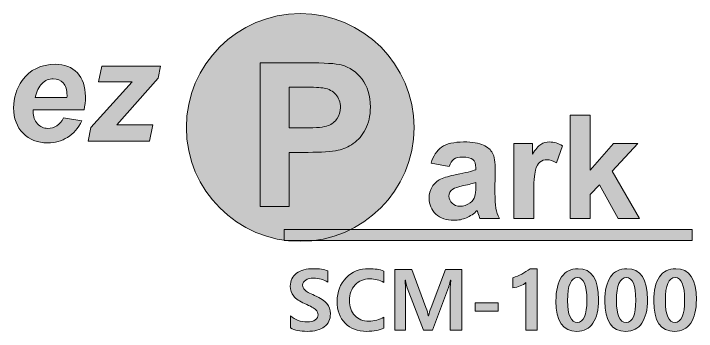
# Model space of a CAD drawing. Header units: inches. Extents: x 10 to 378, y -103 to 40.
# Drawn here: x 317 to 377, y -40.8 to -12.9 of the extents above; entities that cross this region are included whole.
import ezdxf

# ---------------------------------------------------------------- set-up
doc = ezdxf.new("R2010")
doc.units = ezdxf.units.IN
doc.header["$MEASUREMENT"] = 0
doc.layers.add('Layer 2', color=7, linetype='Continuous')

# ---------------------------------------------------------------- blocks, each defined once
blk = doc.blocks.new('block 21')
at = {"layer": 'Layer 2', "true_color": 0xffffff}
h = blk.add_hatch(color=7, dxfattribs=at)
h.dxf.hatch_style = 2
edge = h.paths.add_edge_path()
edge.add_spline(control_points=[(323.204, -21.349), (323.204, -21.349), (318.74, -21.349), (318.74, -21.349), (318.735, -21.419), (318.733, -21.473), (318.733, -21.51), (318.733, -21.948), (318.859, -22.302), (319.109, -22.57), (319.359, -22.839), (319.664, -22.973), (320.023, -22.973), (320.614, -22.973), (321.075, -22.668), (321.406, -22.056), (321.406, -22.056), (323, -22.322), (323, -22.322), (322.69, -22.963), (322.276, -23.444), (321.757, -23.764), (321.238, -24.084), (320.656, -24.245), (320.011, -24.245), (319.126, -24.245), (318.407, -23.965), (317.853, -23.404), (317.299, -22.844), (317.022, -22.103), (317.022, -21.181), (317.022, -20.28), (317.272, -19.478), (317.772, -18.775), (318.454, -17.824), (319.428, -17.349), (320.693, -17.349), (321.499, -17.349), (322.14, -17.598), (322.615, -18.096), (323.091, -18.594), (323.328, -19.292), (323.328, -20.189), (323.328, -20.619), (323.287, -21.006), (323.204, -21.349)], knot_values=[0, 0, 0, 0, 1, 1, 1, 2, 2, 2, 3, 3, 3, 4, 4, 4, 5, 5, 5, 6, 6, 6, 7, 7, 7, 8, 8, 8, 9, 9, 9, 10, 10, 10, 11, 11, 11, 12, 12, 12, 13, 13, 13, 14, 14, 14, 15, 15, 15, 15], degree=3, periodic=1)
edge = h.paths.add_edge_path()
edge.add_spline(control_points=[(321.704, -20.264), (321.708, -20.185), (321.71, -20.125), (321.71, -20.084), (321.71, -19.596), (321.6, -19.23), (321.381, -18.986), (321.162, -18.742), (320.869, -18.62), (320.501, -18.62), (320.133, -18.62), (319.803, -18.759), (319.512, -19.036), (319.22, -19.313), (319.023, -19.722), (318.919, -20.264), (318.919, -20.264), (321.704, -20.264), (321.704, -20.264)], knot_values=[0, 0, 0, 0, 1, 1, 1, 2, 2, 2, 3, 3, 3, 4, 4, 4, 5, 5, 5, 6, 6, 6, 6], degree=3, periodic=1)
h = blk.add_hatch(color=7, dxfattribs=at)
h.dxf.hatch_style = 2
h.paths.add_polyline_path([(323.558, -24.09), (323.812, -22.887), (327.421, -18.893), (324.476, -18.893), (324.767, -17.504), (329.933, -17.504), (329.716, -18.564), (326.076, -22.651), (329.244, -22.651), (328.94, -24.09)])
at = {"layer": 'Layer 2', "lineweight": 0}
blk.add_lwpolyline([(323.558, -24.09), (323.812, -22.887), (327.421, -18.893), (324.476, -18.893), (324.767, -17.504), (329.933, -17.504), (329.716, -18.564), (326.076, -22.651), (329.244, -22.651), (328.94, -24.09), (323.558, -24.09)], dxfattribs=at)
for points, knots in [([(323.204, -21.349), (323.204, -21.349), (318.74, -21.349), (318.74, -21.349), (318.735, -21.419), (318.733, -21.473), (318.733, -21.51), (318.733, -21.948), (318.859, -22.302), (319.109, -22.57), (319.359, -22.839), (319.664, -22.973), (320.023, -22.973), (320.614, -22.973), (321.075, -22.668), (321.406, -22.056), (321.406, -22.056), (323, -22.322), (323, -22.322), (322.69, -22.963), (322.276, -23.444), (321.757, -23.764), (321.238, -24.084), (320.656, -24.245), (320.011, -24.245), (319.126, -24.245), (318.407, -23.965), (317.853, -23.404), (317.299, -22.844), (317.022, -22.103), (317.022, -21.181), (317.022, -20.28), (317.272, -19.478), (317.772, -18.775), (318.454, -17.824), (319.428, -17.349), (320.693, -17.349), (321.499, -17.349), (322.14, -17.598), (322.615, -18.096), (323.091, -18.594), (323.328, -19.292), (323.328, -20.189), (323.328, -20.619), (323.287, -21.006), (323.204, -21.349)], [0, 0, 0, 0, 1, 1, 1, 2, 2, 2, 3, 3, 3, 4, 4, 4, 5, 5, 5, 6, 6, 6, 7, 7, 7, 8, 8, 8, 9, 9, 9, 10, 10, 10, 11, 11, 11, 12, 12, 12, 13, 13, 13, 14, 14, 14, 15, 15, 15, 15]), ([(321.704, -20.264), (321.708, -20.185), (321.71, -20.125), (321.71, -20.084), (321.71, -19.596), (321.6, -19.23), (321.381, -18.986), (321.162, -18.742), (320.869, -18.62), (320.501, -18.62), (320.133, -18.62), (319.803, -18.759), (319.512, -19.036), (319.22, -19.313), (319.023, -19.722), (318.919, -20.264), (318.919, -20.264), (321.704, -20.264), (321.704, -20.264)], [0, 0, 0, 0, 1, 1, 1, 2, 2, 2, 3, 3, 3, 4, 4, 4, 5, 5, 5, 6, 6, 6, 6])]:
    blk.add_open_spline(points, degree=3, knots=knots, dxfattribs=at)
blk = doc.blocks.new('block 22')
at = {"layer": 'Layer 2', "true_color": 0x29abe2}
h = blk.add_hatch(color=142, dxfattribs=at)
h.dxf.hatch_style = 2
edge = h.paths.add_edge_path()
edge.add_spline(control_points=[(338.677, -29.844), (338.677, -29.844), (338.677, -17.217), (338.677, -17.217), (338.677, -17.217), (342.768, -17.217), (342.768, -17.217), (344.318, -17.217), (345.329, -17.281), (345.8, -17.407), (346.523, -17.596), (347.129, -18.008), (347.617, -18.643), (348.105, -19.277), (348.349, -20.097), (348.349, -21.102), (348.349, -21.877), (348.208, -22.529), (347.927, -23.057), (347.646, -23.585), (347.288, -24), (346.855, -24.301), (346.421, -24.603), (345.981, -24.802), (345.533, -24.9), (344.924, -25.021), (344.043, -25.081), (342.889, -25.081), (342.889, -25.081), (341.226, -25.081), (341.226, -25.081), (341.226, -25.081), (341.226, -29.844), (341.226, -29.844), (341.226, -29.844), (338.677, -29.844), (338.677, -29.844)], knot_values=[0, 0, 0, 0, 1, 1, 1, 2, 2, 2, 3, 3, 3, 4, 4, 4, 5, 5, 5, 6, 6, 6, 7, 7, 7, 8, 8, 8, 9, 9, 9, 10, 10, 10, 11, 11, 11, 12, 12, 12, 12], degree=3, periodic=1)
edge = h.paths.add_edge_path()
edge.add_spline(control_points=[(341.226, -19.353), (341.226, -19.353), (341.226, -22.936), (341.226, -22.936), (341.226, -22.936), (342.622, -22.936), (342.622, -22.936), (343.626, -22.936), (344.298, -22.87), (344.637, -22.738), (344.976, -22.606), (345.241, -22.399), (345.434, -22.118), (345.626, -21.837), (345.722, -21.509), (345.722, -21.136), (345.722, -20.677), (345.587, -20.298), (345.317, -19.999), (345.048, -19.701), (344.706, -19.514), (344.293, -19.439), (343.988, -19.382), (343.377, -19.353), (342.458, -19.353), (342.458, -19.353), (341.226, -19.353), (341.226, -19.353)], knot_values=[0, 0, 0, 0, 1, 1, 1, 2, 2, 2, 3, 3, 3, 4, 4, 4, 5, 5, 5, 6, 6, 6, 7, 7, 7, 8, 8, 8, 9, 9, 9, 9], degree=3, periodic=1)
at = {"layer": 'Layer 2', "lineweight": 0}
for points, knots in [([(338.677, -29.844), (338.677, -29.844), (338.677, -17.217), (338.677, -17.217), (338.677, -17.217), (342.768, -17.217), (342.768, -17.217), (344.318, -17.217), (345.329, -17.281), (345.8, -17.407), (346.523, -17.596), (347.129, -18.008), (347.617, -18.643), (348.105, -19.277), (348.349, -20.097), (348.349, -21.102), (348.349, -21.877), (348.208, -22.529), (347.927, -23.057), (347.646, -23.585), (347.288, -24), (346.855, -24.301), (346.421, -24.603), (345.981, -24.802), (345.533, -24.9), (344.924, -25.021), (344.043, -25.081), (342.889, -25.081), (342.889, -25.081), (341.226, -25.081), (341.226, -25.081), (341.226, -25.081), (341.226, -29.844), (341.226, -29.844), (341.226, -29.844), (338.677, -29.844), (338.677, -29.844)], [0, 0, 0, 0, 1, 1, 1, 2, 2, 2, 3, 3, 3, 4, 4, 4, 5, 5, 5, 6, 6, 6, 7, 7, 7, 8, 8, 8, 9, 9, 9, 10, 10, 10, 11, 11, 11, 12, 12, 12, 12]), ([(341.226, -19.353), (341.226, -19.353), (341.226, -22.936), (341.226, -22.936), (341.226, -22.936), (342.622, -22.936), (342.622, -22.936), (343.626, -22.936), (344.298, -22.87), (344.637, -22.738), (344.976, -22.606), (345.241, -22.399), (345.434, -22.118), (345.626, -21.837), (345.722, -21.509), (345.722, -21.136), (345.722, -20.677), (345.587, -20.298), (345.317, -19.999), (345.048, -19.701), (344.706, -19.514), (344.293, -19.439), (343.988, -19.382), (343.377, -19.353), (342.458, -19.353), (342.458, -19.353), (341.226, -19.353), (341.226, -19.353)], [0, 0, 0, 0, 1, 1, 1, 2, 2, 2, 3, 3, 3, 4, 4, 4, 5, 5, 5, 6, 6, 6, 7, 7, 7, 8, 8, 8, 9, 9, 9, 9])]:
    blk.add_open_spline(points, degree=3, knots=knots, dxfattribs=at)
blk = doc.blocks.new('block 23')
at = {"layer": 'Layer 2', "true_color": 0xffffff}
h = blk.add_hatch(color=7, dxfattribs=at)
h.dxf.hatch_style = 2
h.paths.add_polyline_path([(365.914, -30.902), (365.914, -21.811), (367.656, -21.811), (367.656, -26.636), (369.697, -24.316), (371.842, -24.316), (369.591, -26.722), (372.003, -30.902), (370.125, -30.902), (368.469, -27.944), (367.656, -28.794), (367.656, -30.902)])
h = blk.add_hatch(color=7, dxfattribs=at)
h.dxf.hatch_style = 2
edge = h.paths.add_edge_path()
edge.add_spline(control_points=[(355.273, -26.326), (355.273, -26.326), (353.691, -26.04), (353.691, -26.04), (353.869, -25.404), (354.175, -24.932), (354.609, -24.626), (355.043, -24.32), (355.688, -24.168), (356.544, -24.168), (357.321, -24.168), (357.9, -24.26), (358.28, -24.443), (358.661, -24.627), (358.928, -24.861), (359.083, -25.144), (359.238, -25.427), (359.316, -25.947), (359.316, -26.704), (359.316, -26.704), (359.297, -28.738), (359.297, -28.738), (359.297, -29.317), (359.325, -29.743), (359.381, -30.018), (359.437, -30.293), (359.541, -30.588), (359.694, -30.902), (359.694, -30.902), (357.97, -30.902), (357.97, -30.902), (357.925, -30.786), (357.869, -30.615), (357.803, -30.387), (357.774, -30.284), (357.753, -30.216), (357.741, -30.183), (357.443, -30.472), (357.125, -30.689), (356.786, -30.834), (356.447, -30.978), (356.085, -31.051), (355.701, -31.051), (355.023, -31.051), (354.488, -30.867), (354.098, -30.499), (353.707, -30.131), (353.512, -29.666), (353.512, -29.104), (353.512, -28.732), (353.6, -28.4), (353.778, -28.108), (353.956, -27.817), (354.205, -27.594), (354.525, -27.439), (354.846, -27.284), (355.308, -27.148), (355.911, -27.032), (356.726, -26.879), (357.29, -26.737), (357.604, -26.605), (357.604, -26.605), (357.604, -26.431), (357.604, -26.431), (357.604, -26.096), (357.522, -25.857), (357.356, -25.715), (357.191, -25.572), (356.879, -25.501), (356.42, -25.501), (356.11, -25.501), (355.868, -25.562), (355.694, -25.684), (355.521, -25.806), (355.38, -26.02), (355.273, -26.326)], knot_values=[0, 0, 0, 0, 1, 1, 1, 2, 2, 2, 3, 3, 3, 4, 4, 4, 5, 5, 5, 6, 6, 6, 7, 7, 7, 8, 8, 8, 9, 9, 9, 10, 10, 10, 11, 11, 11, 12, 12, 12, 13, 13, 13, 14, 14, 14, 15, 15, 15, 16, 16, 16, 17, 17, 17, 18, 18, 18, 19, 19, 19, 20, 20, 20, 21, 21, 21, 22, 22, 22, 23, 23, 23, 24, 24, 24, 25, 25, 25, 25], degree=3, periodic=1)
edge = h.paths.add_edge_path()
edge.add_spline(control_points=[(357.604, -27.739), (357.381, -27.814), (357.028, -27.903), (356.544, -28.006), (356.06, -28.109), (355.744, -28.211), (355.595, -28.31), (355.368, -28.471), (355.254, -28.676), (355.254, -28.924), (355.254, -29.168), (355.345, -29.379), (355.527, -29.556), (355.709, -29.734), (355.94, -29.823), (356.221, -29.823), (356.536, -29.823), (356.835, -29.72), (357.121, -29.513), (357.332, -29.356), (357.47, -29.164), (357.536, -28.936), (357.582, -28.787), (357.604, -28.504), (357.604, -28.087), (357.604, -28.087), (357.604, -27.739), (357.604, -27.739)], knot_values=[0, 0, 0, 0, 1, 1, 1, 2, 2, 2, 3, 3, 3, 4, 4, 4, 5, 5, 5, 6, 6, 6, 7, 7, 7, 8, 8, 8, 9, 9, 9, 9], degree=3, periodic=1)
h = blk.add_hatch(color=7, dxfattribs=at)
h.dxf.hatch_style = 2
edge = h.paths.add_edge_path()
edge.add_spline(control_points=[(362.702, -30.902), (362.702, -30.902), (360.959, -30.902), (360.959, -30.902), (360.959, -30.902), (360.959, -24.316), (360.959, -24.316), (360.959, -24.316), (362.578, -24.316), (362.578, -24.316), (362.578, -24.316), (362.578, -25.253), (362.578, -25.253), (362.855, -24.81), (363.104, -24.519), (363.325, -24.378), (363.546, -24.238), (363.797, -24.168), (364.078, -24.168), (364.475, -24.168), (364.858, -24.277), (365.226, -24.496), (365.226, -24.496), (364.686, -26.015), (364.686, -26.015), (364.393, -25.825), (364.12, -25.73), (363.868, -25.73), (363.624, -25.73), (363.417, -25.797), (363.247, -25.932), (363.078, -26.066), (362.945, -26.309), (362.847, -26.66), (362.75, -27.012), (362.702, -27.748), (362.702, -28.868), (362.702, -28.868), (362.702, -30.902), (362.702, -30.902)], knot_values=[0, 0, 0, 0, 1, 1, 1, 2, 2, 2, 3, 3, 3, 4, 4, 4, 5, 5, 5, 6, 6, 6, 7, 7, 7, 8, 8, 8, 9, 9, 9, 10, 10, 10, 11, 11, 11, 12, 12, 12, 13, 13, 13, 13], degree=3, periodic=1)
at = {"layer": 'Layer 2', "lineweight": 0}
blk.add_lwpolyline([(365.914, -30.902), (365.914, -21.811), (367.656, -21.811), (367.656, -26.636), (369.697, -24.316), (371.842, -24.316), (369.591, -26.722), (372.003, -30.902), (370.125, -30.902), (368.469, -27.944), (367.656, -28.794), (367.656, -30.902), (365.914, -30.902)], dxfattribs=at)
for points, knots in [([(355.273, -26.326), (355.273, -26.326), (353.691, -26.04), (353.691, -26.04), (353.869, -25.404), (354.175, -24.932), (354.609, -24.626), (355.043, -24.32), (355.688, -24.168), (356.544, -24.168), (357.321, -24.168), (357.9, -24.26), (358.28, -24.443), (358.661, -24.627), (358.928, -24.861), (359.083, -25.144), (359.238, -25.427), (359.316, -25.947), (359.316, -26.704), (359.316, -26.704), (359.297, -28.738), (359.297, -28.738), (359.297, -29.317), (359.325, -29.743), (359.381, -30.018), (359.437, -30.293), (359.541, -30.588), (359.694, -30.902), (359.694, -30.902), (357.97, -30.902), (357.97, -30.902), (357.925, -30.786), (357.869, -30.615), (357.803, -30.387), (357.774, -30.284), (357.753, -30.216), (357.741, -30.183), (357.443, -30.472), (357.125, -30.689), (356.786, -30.834), (356.447, -30.978), (356.085, -31.051), (355.701, -31.051), (355.023, -31.051), (354.488, -30.867), (354.098, -30.499), (353.707, -30.131), (353.512, -29.666), (353.512, -29.104), (353.512, -28.732), (353.6, -28.4), (353.778, -28.108), (353.956, -27.817), (354.205, -27.594), (354.525, -27.439), (354.846, -27.284), (355.308, -27.148), (355.911, -27.032), (356.726, -26.879), (357.29, -26.737), (357.604, -26.605), (357.604, -26.605), (357.604, -26.431), (357.604, -26.431), (357.604, -26.096), (357.522, -25.857), (357.356, -25.715), (357.191, -25.572), (356.879, -25.501), (356.42, -25.501), (356.11, -25.501), (355.868, -25.562), (355.694, -25.684), (355.521, -25.806), (355.38, -26.02), (355.273, -26.326)], [0, 0, 0, 0, 1, 1, 1, 2, 2, 2, 3, 3, 3, 4, 4, 4, 5, 5, 5, 6, 6, 6, 7, 7, 7, 8, 8, 8, 9, 9, 9, 10, 10, 10, 11, 11, 11, 12, 12, 12, 13, 13, 13, 14, 14, 14, 15, 15, 15, 16, 16, 16, 17, 17, 17, 18, 18, 18, 19, 19, 19, 20, 20, 20, 21, 21, 21, 22, 22, 22, 23, 23, 23, 24, 24, 24, 25, 25, 25, 25]), ([(362.702, -30.902), (362.702, -30.902), (360.959, -30.902), (360.959, -30.902), (360.959, -30.902), (360.959, -24.316), (360.959, -24.316), (360.959, -24.316), (362.578, -24.316), (362.578, -24.316), (362.578, -24.316), (362.578, -25.253), (362.578, -25.253), (362.855, -24.81), (363.104, -24.519), (363.325, -24.378), (363.546, -24.238), (363.797, -24.168), (364.078, -24.168), (364.475, -24.168), (364.858, -24.277), (365.226, -24.496), (365.226, -24.496), (364.686, -26.015), (364.686, -26.015), (364.393, -25.825), (364.12, -25.73), (363.868, -25.73), (363.624, -25.73), (363.417, -25.797), (363.247, -25.932), (363.078, -26.066), (362.945, -26.309), (362.847, -26.66), (362.75, -27.012), (362.702, -27.748), (362.702, -28.868), (362.702, -28.868), (362.702, -30.902), (362.702, -30.902)], [0, 0, 0, 0, 1, 1, 1, 2, 2, 2, 3, 3, 3, 4, 4, 4, 5, 5, 5, 6, 6, 6, 7, 7, 7, 8, 8, 8, 9, 9, 9, 10, 10, 10, 11, 11, 11, 12, 12, 12, 13, 13, 13, 13]), ([(357.604, -27.739), (357.381, -27.814), (357.028, -27.903), (356.544, -28.006), (356.06, -28.109), (355.744, -28.211), (355.595, -28.31), (355.368, -28.471), (355.254, -28.676), (355.254, -28.924), (355.254, -29.168), (355.345, -29.379), (355.527, -29.556), (355.709, -29.734), (355.94, -29.823), (356.221, -29.823), (356.536, -29.823), (356.835, -29.72), (357.121, -29.513), (357.332, -29.356), (357.47, -29.164), (357.536, -28.936), (357.582, -28.787), (357.604, -28.504), (357.604, -28.087), (357.604, -28.087), (357.604, -27.739), (357.604, -27.739)], [0, 0, 0, 0, 1, 1, 1, 2, 2, 2, 3, 3, 3, 4, 4, 4, 5, 5, 5, 6, 6, 6, 7, 7, 7, 8, 8, 8, 9, 9, 9, 9])]:
    blk.add_open_spline(points, degree=3, knots=knots, dxfattribs=at)
blk = doc.blocks.new('block 24')
at = {"layer": 'Layer 2', "true_color": 0xff0000}
h = blk.add_hatch(color=1, dxfattribs=at)
h.dxf.hatch_style = 2
edge = h.paths.add_edge_path()
edge.add_spline(control_points=[(341.332, -39.45), (341.755, -39.8), (342.238, -39.975), (342.783, -39.975), (343.111, -39.975), (343.356, -39.918), (343.517, -39.803), (343.679, -39.689), (343.76, -39.538), (343.76, -39.353), (343.76, -39.191), (343.692, -39.043), (343.557, -38.908), (343.422, -38.773), (343.096, -38.594), (342.577, -38.373), (342.136, -38.175), (341.815, -37.952), (341.617, -37.705), (341.418, -37.458), (341.318, -37.168), (341.318, -36.835), (341.318, -36.355), (341.504, -35.98), (341.875, -35.708), (342.247, -35.437), (342.734, -35.301), (343.337, -35.301), (343.877, -35.301), (344.302, -35.369), (344.614, -35.504), (344.614, -35.504), (344.614, -36.491), (344.614, -36.491), (344.269, -36.255), (343.853, -36.137), (343.366, -36.137), (343.078, -36.137), (342.847, -36.191), (342.669, -36.3), (342.492, -36.408), (342.403, -36.558), (342.403, -36.748), (342.403, -36.9), (342.465, -37.039), (342.588, -37.164), (342.711, -37.29), (342.999, -37.452), (343.453, -37.653), (343.973, -37.879), (344.335, -38.117), (344.538, -38.367), (344.74, -38.617), (344.842, -38.915), (344.842, -39.262), (344.842, -39.764), (344.663, -40.147), (344.304, -40.411), (343.946, -40.675), (343.444, -40.807), (342.798, -40.807), (342.197, -40.807), (341.709, -40.707), (341.332, -40.507), (341.332, -40.507), (341.332, -39.45), (341.332, -39.45)], knot_values=[0, 0, 0, 0, 1, 1, 1, 2, 2, 2, 3, 3, 3, 4, 4, 4, 5, 5, 5, 6, 6, 6, 7, 7, 7, 8, 8, 8, 9, 9, 9, 10, 10, 10, 11, 11, 11, 12, 12, 12, 13, 13, 13, 14, 14, 14, 15, 15, 15, 16, 16, 16, 17, 17, 17, 18, 18, 18, 19, 19, 19, 20, 20, 20, 21, 21, 21, 22, 22, 22, 22], degree=3, periodic=1)
h = blk.add_hatch(color=1, dxfattribs=at)
h.dxf.hatch_style = 2
edge = h.paths.add_edge_path()
edge.add_spline(control_points=[(349.53, -40.514), (349.144, -40.709), (348.642, -40.807), (348.025, -40.807), (347.236, -40.807), (346.607, -40.567), (346.138, -40.085), (345.669, -39.604), (345.435, -38.963), (345.435, -38.163), (345.435, -37.323), (345.696, -36.637), (346.22, -36.103), (346.743, -35.569), (347.414, -35.301), (348.234, -35.301), (348.75, -35.301), (349.182, -35.37), (349.53, -35.508), (349.53, -35.508), (349.53, -36.513), (349.53, -36.513), (349.168, -36.303), (348.758, -36.198), (348.3, -36.198), (347.762, -36.198), (347.331, -36.373), (347.007, -36.723), (346.682, -37.073), (346.52, -37.528), (346.52, -38.09), (346.52, -38.643), (346.674, -39.084), (346.983, -39.414), (347.292, -39.745), (347.703, -39.91), (348.216, -39.91), (348.701, -39.91), (349.139, -39.794), (349.53, -39.563), (349.53, -39.563), (349.53, -40.514), (349.53, -40.514)], knot_values=[0, 0, 0, 0, 1, 1, 1, 2, 2, 2, 3, 3, 3, 4, 4, 4, 5, 5, 5, 6, 6, 6, 7, 7, 7, 8, 8, 8, 9, 9, 9, 10, 10, 10, 11, 11, 11, 12, 12, 12, 13, 13, 13, 14, 14, 14, 14], degree=3, periodic=1)
h = blk.add_hatch(color=1, dxfattribs=at)
h.dxf.hatch_style = 2
edge = h.paths.add_edge_path()
edge.add_spline(control_points=[(363.011, -35.301), (363.011, -35.301), (363.011, -40.713), (363.011, -40.713), (363.011, -40.713), (362.002, -40.713), (362.002, -40.713), (362.002, -40.713), (362.002, -36.528), (362.002, -36.528), (361.889, -36.631), (361.728, -36.728), (361.521, -36.817), (361.314, -36.906), (361.098, -36.964), (360.874, -36.991), (360.874, -36.991), (360.874, -36.097), (360.874, -36.097), (361.404, -35.938), (361.905, -35.673), (362.375, -35.301), (362.375, -35.301), (363.011, -35.301), (363.011, -35.301)], knot_values=[0, 0, 0, 0, 1, 1, 1, 2, 2, 2, 3, 3, 3, 4, 4, 4, 5, 5, 5, 6, 6, 6, 7, 7, 7, 8, 8, 8, 8], degree=3, periodic=1)
h = blk.add_hatch(color=1, dxfattribs=at)
h.dxf.hatch_style = 2
edge = h.paths.add_edge_path()
edge.add_spline(control_points=[(364.65, -38.141), (364.65, -37.215), (364.816, -36.51), (365.147, -36.027), (365.479, -35.543), (365.961, -35.301), (366.593, -35.301), (367.794, -35.301), (368.394, -36.207), (368.394, -38.018), (368.394, -38.91), (368.23, -39.598), (367.904, -40.082), (367.577, -40.565), (367.104, -40.807), (366.484, -40.807), (365.261, -40.807), (364.65, -39.918), (364.65, -38.141)], knot_values=[0, 0, 0, 0, 1, 1, 1, 2, 2, 2, 3, 3, 3, 4, 4, 4, 5, 5, 5, 6, 6, 6, 6], degree=3, periodic=1)
edge = h.paths.add_edge_path()
edge.add_spline(control_points=[(365.674, -38.116), (365.674, -39.384), (365.958, -40.018), (366.527, -40.018), (367.085, -40.018), (367.363, -39.367), (367.363, -38.065), (367.363, -36.746), (367.091, -36.086), (366.546, -36.086), (365.964, -36.086), (365.674, -36.763), (365.674, -38.116)], knot_values=[0, 0, 0, 0, 1, 1, 1, 2, 2, 2, 3, 3, 3, 4, 4, 4, 4], degree=3, periodic=1)
h = blk.add_hatch(color=1, dxfattribs=at)
h.dxf.hatch_style = 2
edge = h.paths.add_edge_path()
edge.add_spline(control_points=[(368.944, -38.141), (368.944, -37.215), (369.11, -36.51), (369.441, -36.027), (369.773, -35.543), (370.255, -35.301), (370.887, -35.301), (372.088, -35.301), (372.688, -36.207), (372.688, -38.018), (372.688, -38.91), (372.524, -39.598), (372.198, -40.082), (371.871, -40.565), (371.398, -40.807), (370.778, -40.807), (369.555, -40.807), (368.944, -39.918), (368.944, -38.141)], knot_values=[0, 0, 0, 0, 1, 1, 1, 2, 2, 2, 3, 3, 3, 4, 4, 4, 5, 5, 5, 6, 6, 6, 6], degree=3, periodic=1)
edge = h.paths.add_edge_path()
edge.add_spline(control_points=[(369.967, -38.116), (369.967, -39.384), (370.252, -40.018), (370.821, -40.018), (371.379, -40.018), (371.657, -39.367), (371.657, -38.065), (371.657, -36.746), (371.384, -36.086), (370.839, -36.086), (370.258, -36.086), (369.967, -36.763), (369.967, -38.116)], knot_values=[0, 0, 0, 0, 1, 1, 1, 2, 2, 2, 3, 3, 3, 4, 4, 4, 4], degree=3, periodic=1)
h = blk.add_hatch(color=1, dxfattribs=at)
h.dxf.hatch_style = 2
edge = h.paths.add_edge_path()
edge.add_spline(control_points=[(373.238, -38.141), (373.238, -37.215), (373.404, -36.51), (373.735, -36.027), (374.066, -35.543), (374.548, -35.301), (375.18, -35.301), (376.381, -35.301), (376.982, -36.207), (376.982, -38.018), (376.982, -38.91), (376.818, -39.598), (376.491, -40.082), (376.164, -40.565), (375.691, -40.807), (375.072, -40.807), (373.849, -40.807), (373.238, -39.918), (373.238, -38.141)], knot_values=[0, 0, 0, 0, 1, 1, 1, 2, 2, 2, 3, 3, 3, 4, 4, 4, 5, 5, 5, 6, 6, 6, 6], degree=3, periodic=1)
edge = h.paths.add_edge_path()
edge.add_spline(control_points=[(374.261, -38.116), (374.261, -39.384), (374.546, -40.018), (375.115, -40.018), (375.672, -40.018), (375.951, -39.367), (375.951, -38.065), (375.951, -36.746), (375.678, -36.086), (375.133, -36.086), (374.552, -36.086), (374.261, -36.763), (374.261, -38.116)], knot_values=[0, 0, 0, 0, 1, 1, 1, 2, 2, 2, 3, 3, 3, 4, 4, 4, 4], degree=3, periodic=1)
h = blk.add_hatch(color=1, dxfattribs=at)
h.dxf.hatch_style = 2
edge = h.paths.add_edge_path()
edge.add_spline(control_points=[(355.361, -40.713), (355.361, -40.713), (355.361, -37.414), (355.361, -37.414), (355.361, -37.173), (355.375, -36.804), (355.404, -36.307), (355.404, -36.307), (355.382, -36.307), (355.382, -36.307), (355.322, -36.611), (355.267, -36.828), (355.216, -36.958), (355.216, -36.958), (353.805, -40.713), (353.805, -40.713), (353.805, -40.713), (353.02, -40.713), (353.02, -40.713), (353.02, -40.713), (351.591, -36.991), (351.591, -36.991), (351.555, -36.894), (351.5, -36.666), (351.425, -36.307), (351.425, -36.307), (351.4, -36.307), (351.4, -36.307), (351.426, -36.7), (351.44, -37.127), (351.44, -37.588), (351.44, -37.588), (351.44, -40.713), (351.44, -40.713), (351.44, -40.713), (350.503, -40.713), (350.503, -40.713), (350.503, -40.713), (350.503, -35.388), (350.503, -35.388), (350.503, -35.388), (351.986, -35.388), (351.986, -35.388), (351.986, -35.388), (353.23, -38.705), (353.23, -38.705), (353.334, -38.98), (353.403, -39.224), (353.436, -39.436), (353.436, -39.436), (353.462, -39.436), (353.462, -39.436), (353.515, -39.226), (353.589, -38.98), (353.686, -38.698), (353.686, -38.698), (354.941, -35.388), (354.941, -35.388), (354.941, -35.388), (356.381, -35.388), (356.381, -35.388), (356.381, -35.388), (356.381, -40.713), (356.381, -40.713), (356.381, -40.713), (355.361, -40.713), (355.361, -40.713)], knot_values=[0, 0, 0, 0, 1, 1, 1, 2, 2, 2, 3, 3, 3, 4, 4, 4, 5, 5, 5, 6, 6, 6, 7, 7, 7, 8, 8, 8, 9, 9, 9, 10, 10, 10, 11, 11, 11, 12, 12, 12, 13, 13, 13, 14, 14, 14, 15, 15, 15, 16, 16, 16, 17, 17, 17, 18, 18, 18, 19, 19, 19, 20, 20, 20, 21, 21, 21, 22, 22, 22, 22], degree=3, periodic=1)
h = blk.add_hatch(color=1, dxfattribs=at)
h.dxf.hatch_style = 2
h.paths.add_polyline_path([(359.575, -39.02), (357.546, -39.02), (357.546, -38.297), (359.575, -38.297)])
at = {"layer": 'Layer 2', "lineweight": 0}
blk.add_lwpolyline([(359.575, -39.02), (357.546, -39.02), (357.546, -38.297), (359.575, -38.297), (359.575, -39.02)], dxfattribs=at)
for points, knots in [([(341.332, -39.45), (341.755, -39.8), (342.238, -39.975), (342.783, -39.975), (343.111, -39.975), (343.356, -39.918), (343.517, -39.803), (343.679, -39.689), (343.76, -39.538), (343.76, -39.353), (343.76, -39.191), (343.692, -39.043), (343.557, -38.908), (343.422, -38.773), (343.096, -38.594), (342.577, -38.373), (342.136, -38.175), (341.815, -37.952), (341.617, -37.705), (341.418, -37.458), (341.318, -37.168), (341.318, -36.835), (341.318, -36.355), (341.504, -35.98), (341.875, -35.708), (342.247, -35.437), (342.734, -35.301), (343.337, -35.301), (343.877, -35.301), (344.302, -35.369), (344.614, -35.504), (344.614, -35.504), (344.614, -36.491), (344.614, -36.491), (344.269, -36.255), (343.853, -36.137), (343.366, -36.137), (343.078, -36.137), (342.847, -36.191), (342.669, -36.3), (342.492, -36.408), (342.403, -36.558), (342.403, -36.748), (342.403, -36.9), (342.465, -37.039), (342.588, -37.164), (342.711, -37.29), (342.999, -37.452), (343.453, -37.653), (343.973, -37.879), (344.335, -38.117), (344.538, -38.367), (344.74, -38.617), (344.842, -38.915), (344.842, -39.262), (344.842, -39.764), (344.663, -40.147), (344.304, -40.411), (343.946, -40.675), (343.444, -40.807), (342.798, -40.807), (342.197, -40.807), (341.709, -40.707), (341.332, -40.507), (341.332, -40.507), (341.332, -39.45), (341.332, -39.45)], [0, 0, 0, 0, 1, 1, 1, 2, 2, 2, 3, 3, 3, 4, 4, 4, 5, 5, 5, 6, 6, 6, 7, 7, 7, 8, 8, 8, 9, 9, 9, 10, 10, 10, 11, 11, 11, 12, 12, 12, 13, 13, 13, 14, 14, 14, 15, 15, 15, 16, 16, 16, 17, 17, 17, 18, 18, 18, 19, 19, 19, 20, 20, 20, 21, 21, 21, 22, 22, 22, 22]), ([(349.53, -40.514), (349.144, -40.709), (348.642, -40.807), (348.025, -40.807), (347.236, -40.807), (346.607, -40.567), (346.138, -40.085), (345.669, -39.604), (345.435, -38.963), (345.435, -38.163), (345.435, -37.323), (345.696, -36.637), (346.22, -36.103), (346.743, -35.569), (347.414, -35.301), (348.234, -35.301), (348.75, -35.301), (349.182, -35.37), (349.53, -35.508), (349.53, -35.508), (349.53, -36.513), (349.53, -36.513), (349.168, -36.303), (348.758, -36.198), (348.3, -36.198), (347.762, -36.198), (347.331, -36.373), (347.007, -36.723), (346.682, -37.073), (346.52, -37.528), (346.52, -38.09), (346.52, -38.643), (346.674, -39.084), (346.983, -39.414), (347.292, -39.745), (347.703, -39.91), (348.216, -39.91), (348.701, -39.91), (349.139, -39.794), (349.53, -39.563), (349.53, -39.563), (349.53, -40.514), (349.53, -40.514)], [0, 0, 0, 0, 1, 1, 1, 2, 2, 2, 3, 3, 3, 4, 4, 4, 5, 5, 5, 6, 6, 6, 7, 7, 7, 8, 8, 8, 9, 9, 9, 10, 10, 10, 11, 11, 11, 12, 12, 12, 13, 13, 13, 14, 14, 14, 14]), ([(363.011, -35.301), (363.011, -35.301), (363.011, -40.713), (363.011, -40.713), (363.011, -40.713), (362.002, -40.713), (362.002, -40.713), (362.002, -40.713), (362.002, -36.528), (362.002, -36.528), (361.889, -36.631), (361.728, -36.728), (361.521, -36.817), (361.314, -36.906), (361.098, -36.964), (360.874, -36.991), (360.874, -36.991), (360.874, -36.097), (360.874, -36.097), (361.404, -35.938), (361.905, -35.673), (362.375, -35.301), (362.375, -35.301), (363.011, -35.301), (363.011, -35.301)], [0, 0, 0, 0, 1, 1, 1, 2, 2, 2, 3, 3, 3, 4, 4, 4, 5, 5, 5, 6, 6, 6, 7, 7, 7, 8, 8, 8, 8]), ([(364.65, -38.141), (364.65, -37.215), (364.816, -36.51), (365.147, -36.027), (365.479, -35.543), (365.961, -35.301), (366.593, -35.301), (367.794, -35.301), (368.394, -36.207), (368.394, -38.018), (368.394, -38.91), (368.23, -39.598), (367.904, -40.082), (367.577, -40.565), (367.104, -40.807), (366.484, -40.807), (365.261, -40.807), (364.65, -39.918), (364.65, -38.141)], [0, 0, 0, 0, 1, 1, 1, 2, 2, 2, 3, 3, 3, 4, 4, 4, 5, 5, 5, 6, 6, 6, 6]), ([(368.944, -38.141), (368.944, -37.215), (369.11, -36.51), (369.441, -36.027), (369.773, -35.543), (370.255, -35.301), (370.887, -35.301), (372.088, -35.301), (372.688, -36.207), (372.688, -38.018), (372.688, -38.91), (372.524, -39.598), (372.198, -40.082), (371.871, -40.565), (371.398, -40.807), (370.778, -40.807), (369.555, -40.807), (368.944, -39.918), (368.944, -38.141)], [0, 0, 0, 0, 1, 1, 1, 2, 2, 2, 3, 3, 3, 4, 4, 4, 5, 5, 5, 6, 6, 6, 6]), ([(373.238, -38.141), (373.238, -37.215), (373.404, -36.51), (373.735, -36.027), (374.066, -35.543), (374.548, -35.301), (375.18, -35.301), (376.381, -35.301), (376.982, -36.207), (376.982, -38.018), (376.982, -38.91), (376.818, -39.598), (376.491, -40.082), (376.164, -40.565), (375.691, -40.807), (375.072, -40.807), (373.849, -40.807), (373.238, -39.918), (373.238, -38.141)], [0, 0, 0, 0, 1, 1, 1, 2, 2, 2, 3, 3, 3, 4, 4, 4, 5, 5, 5, 6, 6, 6, 6]), ([(355.361, -40.713), (355.361, -40.713), (355.361, -37.414), (355.361, -37.414), (355.361, -37.173), (355.375, -36.804), (355.404, -36.307), (355.404, -36.307), (355.382, -36.307), (355.382, -36.307), (355.322, -36.611), (355.267, -36.828), (355.216, -36.958), (355.216, -36.958), (353.805, -40.713), (353.805, -40.713), (353.805, -40.713), (353.02, -40.713), (353.02, -40.713), (353.02, -40.713), (351.591, -36.991), (351.591, -36.991), (351.555, -36.894), (351.5, -36.666), (351.425, -36.307), (351.425, -36.307), (351.4, -36.307), (351.4, -36.307), (351.426, -36.7), (351.44, -37.127), (351.44, -37.588), (351.44, -37.588), (351.44, -40.713), (351.44, -40.713), (351.44, -40.713), (350.503, -40.713), (350.503, -40.713), (350.503, -40.713), (350.503, -35.388), (350.503, -35.388), (350.503, -35.388), (351.986, -35.388), (351.986, -35.388), (351.986, -35.388), (353.23, -38.705), (353.23, -38.705), (353.334, -38.98), (353.403, -39.224), (353.436, -39.436), (353.436, -39.436), (353.462, -39.436), (353.462, -39.436), (353.515, -39.226), (353.589, -38.98), (353.686, -38.698), (353.686, -38.698), (354.941, -35.388), (354.941, -35.388), (354.941, -35.388), (356.381, -35.388), (356.381, -35.388), (356.381, -35.388), (356.381, -40.713), (356.381, -40.713), (356.381, -40.713), (355.361, -40.713), (355.361, -40.713)], [0, 0, 0, 0, 1, 1, 1, 2, 2, 2, 3, 3, 3, 4, 4, 4, 5, 5, 5, 6, 6, 6, 7, 7, 7, 8, 8, 8, 9, 9, 9, 10, 10, 10, 11, 11, 11, 12, 12, 12, 13, 13, 13, 14, 14, 14, 15, 15, 15, 16, 16, 16, 17, 17, 17, 18, 18, 18, 19, 19, 19, 20, 20, 20, 21, 21, 21, 22, 22, 22, 22]), ([(365.674, -38.116), (365.674, -39.384), (365.958, -40.018), (366.527, -40.018), (367.085, -40.018), (367.363, -39.367), (367.363, -38.065), (367.363, -36.746), (367.091, -36.086), (366.546, -36.086), (365.964, -36.086), (365.674, -36.763), (365.674, -38.116)], [0, 0, 0, 0, 1, 1, 1, 2, 2, 2, 3, 3, 3, 4, 4, 4, 4]), ([(369.967, -38.116), (369.967, -39.384), (370.252, -40.018), (370.821, -40.018), (371.379, -40.018), (371.657, -39.367), (371.657, -38.065), (371.657, -36.746), (371.384, -36.086), (370.839, -36.086), (370.258, -36.086), (369.967, -36.763), (369.967, -38.116)], [0, 0, 0, 0, 1, 1, 1, 2, 2, 2, 3, 3, 3, 4, 4, 4, 4]), ([(374.261, -38.116), (374.261, -39.384), (374.546, -40.018), (375.115, -40.018), (375.672, -40.018), (375.951, -39.367), (375.951, -38.065), (375.951, -36.746), (375.678, -36.086), (375.133, -36.086), (374.552, -36.086), (374.261, -36.763), (374.261, -38.116)], [0, 0, 0, 0, 1, 1, 1, 2, 2, 2, 3, 3, 3, 4, 4, 4, 4])]:
    blk.add_open_spline(points, degree=3, knots=knots, dxfattribs=at)

msp = doc.modelspace()

# ---------------------------------------------------------------- hatches: boundary and pattern name
at = {"layer": 'Layer 2', "true_color": 0xffffff}
h = msp.add_hatch(color=7, dxfattribs=at)
h.dxf.hatch_style = 2
edge = h.paths.add_edge_path()
edge.add_spline(control_points=[(352.19, -22.898), (352.19, -28.421), (347.712, -32.898), (342.19, -32.898), (336.667, -32.898), (332.19, -28.421), (332.19, -22.898), (332.19, -17.375), (336.667, -12.898), (342.19, -12.898), (347.712, -12.898), (352.19, -17.375), (352.19, -22.898)], knot_values=[0, 0, 0, 0, 1, 1, 1, 2, 2, 2, 3, 3, 3, 4, 4, 4, 4], degree=3, periodic=1)
h = msp.add_hatch(color=7, dxfattribs=at)
h.dxf.hatch_style = 2
h.paths.add_polyline_path([(376.628, -31.87), (340.779, -31.87), (340.779, -32.823), (376.628, -32.823)])

# ---------------------------------------------------------------- linework, layer by layer
at = {"layer": 'Layer 2', "lineweight": 0}
msp.add_lwpolyline([(376.628, -31.87), (340.779, -31.87), (340.779, -32.823), (376.628, -32.823), (376.628, -31.87)], dxfattribs=at)
msp.add_open_spline([(352.19, -22.898), (352.19, -28.421), (347.712, -32.898), (342.19, -32.898), (336.667, -32.898), (332.19, -28.421), (332.19, -22.898), (332.19, -17.375), (336.667, -12.898), (342.19, -12.898), (347.712, -12.898), (352.19, -17.375), (352.19, -22.898)], degree=3, knots=[0, 0, 0, 0, 1, 1, 1, 2, 2, 2, 3, 3, 3, 4, 4, 4, 4], dxfattribs=at)

# ---------------------------------------------------------------- block references
at = {"layer": 'Layer 2'}
for name in ['block 21', 'block 22', 'block 23', 'block 24']:
    msp.add_blockref(name, (0, 0), dxfattribs=at)

doc.saveas('drawing.dxf')
